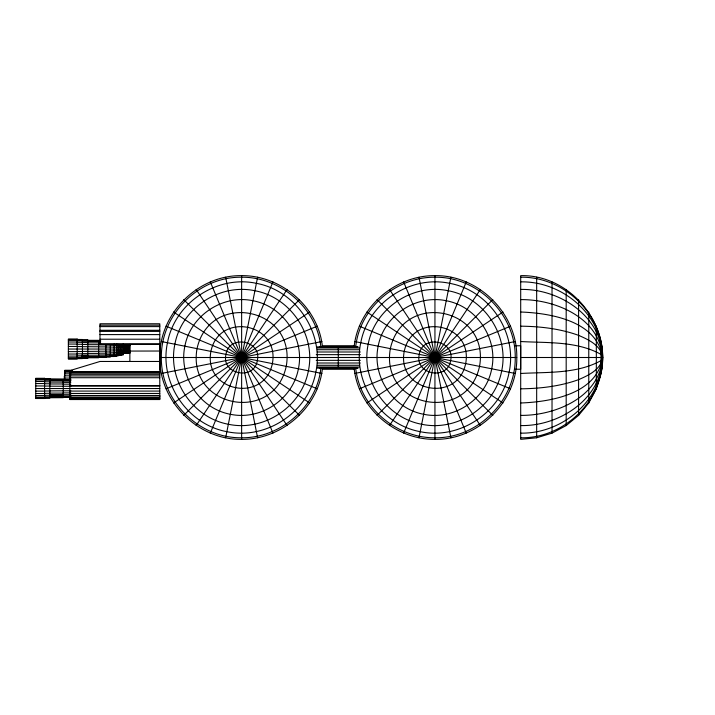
<?xml version="1.0" encoding="UTF-8"?>
<svg xmlns="http://www.w3.org/2000/svg" width="715" height="715" viewBox="0 0 715 715"><rect width="100%" height="100%" fill="white"/><g stroke="black" fill="none" stroke-linecap="round" stroke-linejoin="round"><path stroke-width="1.07" d="M64.305 379.281L64.305 378.485M69.873 379.665L69.873 378.753M99.984 344.398L99.984 343.835L159.776 343.835L159.776 323.761L99.984 323.761L99.984 344.398L159.776 344.398L159.776 343.835M159.776 369.235L159.776 345.765M322.447 368.145C318.452 407.854 281.299 439.716 241.634 439.359C197.858 440.02 159.114 401.276 159.776 357.5C159.114 313.724 197.858 274.98 241.634 275.641C281.299 275.284 318.452 307.146 322.447 346.855M320.892 367.939C316.977 406.889 280.53 438.134 241.634 437.786C198.698 438.429 160.705 400.436 161.349 357.5C160.705 314.564 198.698 276.571 241.634 277.214C280.53 276.866 316.977 308.111 320.892 347.061M354.131 346.855C358.126 307.146 395.279 275.284 434.943 275.641C478.719 274.98 517.454 313.724 516.802 357.5C517.454 401.276 478.719 440.02 434.943 439.359C395.279 439.716 358.126 407.854 354.131 368.145M355.677 347.061C359.6 308.111 396.038 276.866 434.943 277.214C477.879 276.571 515.873 314.564 515.229 357.5C515.873 400.436 477.879 438.429 434.943 437.786C396.038 438.134 359.6 406.889 355.677 367.939M600.984 373.471C611.843 324.878 570.472 274.471 520.699 275.641L520.699 439.359L536.67 437.786L552.025 433.129L566.182 425.568L578.587 415.388L588.767 402.983L596.328 388.826L600.984 373.471L600.984 341.529M520.699 277.214C563.876 276.491 603.12 313.965 602.557 357.5C603.12 401.035 563.876 438.51 520.699 437.786M520.699 281.871C562.097 281.022 602.772 314.707 602.557 357.5C602.772 400.293 562.097 433.978 520.699 433.129M520.699 289.432C559.219 288.61 601.932 315.976 602.557 357.5C601.932 399.024 559.219 426.39 520.699 425.568M520.699 299.612C555.475 299.263 600.144 317.978 602.557 357.5C600.144 397.022 555.475 415.737 520.699 415.388M520.699 312.017C550.916 313.099 597.284 321.089 602.557 357.5C597.284 393.911 550.916 401.901 520.699 402.983M225.663 437.786L257.606 277.214M418.972 437.786L450.915 277.214M520.699 326.174C540.299 326.406 560.06 328.668 578.587 335.353C588.49 339.661 601.127 345.372 602.557 357.5C601.127 369.628 588.49 375.339 578.587 379.647C560.06 386.332 540.299 388.594 520.699 388.826M210.308 433.129L272.96 281.871M403.618 433.129L466.269 281.871M520.699 341.529C547.44 343.03 576.88 341.01 600.984 354.381L602.557 357.5L600.984 360.619C576.88 373.99 547.44 371.97 520.699 373.471M196.151 425.568L287.117 289.432M389.461 425.568L480.417 289.432M183.746 415.388L299.522 299.612M377.055 415.388L492.823 299.612M173.566 402.983L309.702 312.017M366.875 402.983L503.002 312.017M166.005 388.826L317.263 326.174M359.314 388.826L510.573 326.174M161.349 373.471L321.92 341.529M354.649 373.471L515.229 341.529M66.468 380.031L70.812 379.906M99.984 325.182L159.776 325.182M99.984 326.603L159.776 326.603M99.984 330.294L159.776 330.294M99.984 331.385L159.776 331.385M99.984 334.593L159.776 334.593M99.984 339.214L159.776 339.214M68.363 339.419L82.448 339.491L82.448 358.599L68.363 358.671M77.193 339.822L82.448 339.822M82.448 339.911L87.82 339.911L87.82 358.179L77.193 358.269M82.448 340.224L87.82 340.224M68.363 340.411L77.193 340.411M87.82 340.331L98.599 340.331L98.599 357.768L87.82 357.768M81.439 340.626L98.599 340.626M77.193 340.778L82.448 340.778M98.599 340.751L100.654 340.751M82.448 341.135L87.82 341.135M98.599 341.028L100.654 341.028M87.82 341.493L98.599 341.493M98.599 341.859L100.654 341.859M68.363 342.002L77.193 342.002M77.193 342.288L82.448 342.288M82.448 342.583L87.82 342.583M87.82 342.878L98.599 342.878M98.599 343.173L100.654 343.173M68.363 344.067L77.193 344.067M77.193 344.272L82.448 344.272M82.448 344.478L87.82 344.478M87.82 344.684L98.599 344.684M118.851 344.648L120.871 344.648L120.871 355.266L118.851 355.266M98.599 344.898L105.793 344.898L105.793 357.348L98.599 357.348M120.871 344.943L129.88 344.988M105.793 345.104L110.333 345.104L110.333 356.937L105.793 356.937M123.23 345.122L129.88 345.122M110.333 345.309L114.177 345.309M114.177 345.515L116.867 345.515M123.23 345.533L129.88 345.533M116.867 345.729L118.851 345.729M322.411 345.765L354.72 345.765M515.131 345.765L520.699 345.765L520.699 369.235L515.131 369.235M118.851 345.935L120.871 345.935M120.871 346.14L129.88 346.176M68.363 346.462L77.193 346.462M319.551 346.498L357.026 346.498M77.193 346.569L82.448 346.569M82.448 346.686L98.599 346.793M98.599 346.9L105.793 346.9M317.344 346.873L358.126 346.873M105.793 347.007L114.177 347.115M123.23 347.016L129.88 347.016M114.177 347.213L116.867 347.213M116.867 347.329L118.851 347.329M118.851 347.436L123.23 347.544M123.23 347.991L129.88 347.991M317.344 347.973L359.234 347.973M68.363 349.045L129.88 349.045M317.344 349.715L359.234 349.715M123.23 350.1L129.88 350.1M120.871 350.547L123.23 350.547M118.851 350.654L120.871 350.654M116.867 350.761L118.851 350.761M110.333 350.976L116.867 350.877M105.793 351.083L110.333 351.083M123.23 351.074L159.776 351.029M98.599 351.19L105.793 351.19M82.448 351.414L98.599 351.306M77.193 351.521L82.448 351.521M68.363 351.628L77.193 351.628M120.871 351.95L129.88 351.914M317.344 351.995L360.333 351.995M118.851 352.155L120.871 352.155M116.867 352.37L118.851 352.37M114.177 352.584L116.867 352.584M123.23 352.567L129.88 352.567M110.333 352.781L114.177 352.781M105.793 352.987L110.333 352.987M123.23 352.969L129.88 352.969M98.599 353.192L105.793 353.192M120.871 353.156L129.88 353.103M87.82 353.407L98.599 353.407M118.851 353.442L120.871 353.442M82.448 353.612L87.82 353.612M77.193 353.818L82.448 353.818M116.867 353.737L118.851 353.737M68.363 354.032L77.193 354.032M114.177 354.041L116.867 354.041M120.871 354.077L123.23 354.077M110.333 354.327L114.177 354.327M118.851 354.434L120.871 354.434M105.793 354.622L110.333 354.622M120.871 354.658L123.23 354.658M316.245 354.649L360.333 354.649M116.867 354.792L118.851 354.792M120.871 354.855L123.23 354.855L123.23 344.013M98.599 354.917L105.793 354.917M114.177 355.167L116.867 355.167M118.851 355.06L120.871 355.06M81.439 355.212L98.599 355.212M116.867 355.462L118.851 355.462M82.448 355.507L87.82 355.507M110.333 355.516L114.177 355.516M116.867 355.686L118.851 355.686L118.851 344.353M77.193 355.802L82.448 355.802M105.793 355.873L110.333 355.873M114.177 355.873L116.867 355.873M68.363 356.097L77.193 356.097M114.177 356.115L116.867 356.115L116.867 344.049M98.599 356.231L105.793 356.231M110.333 356.267L114.177 356.267M81.439 356.597L98.599 356.597M110.333 356.517L114.177 356.517L114.177 344.049M105.793 356.66L110.333 356.66M82.448 356.955L87.82 356.955M98.599 357.062L105.793 357.062M77.193 357.312L82.448 357.312M87.82 357.464L98.599 357.464M159.776 357.5L516.802 357.5M520.699 357.5L602.557 357.5M68.363 357.679L77.193 357.679M82.448 357.866L87.82 357.866M316.245 360.351L360.333 360.351M159.776 361.468L99.984 361.468L71.822 370.021L71.822 372.175M317.344 363.006L360.333 363.006M317.344 365.285L359.234 365.285M317.344 367.027L359.234 367.027M317.344 368.127L358.126 368.127M319.551 368.502L357.026 368.502M322.411 369.235L354.72 369.235M71.822 370.361L64.734 370.361L64.734 380.407M64.734 370.442L71.822 370.433M64.734 370.665L71.822 370.71M64.734 371.022L71.822 371.022M159.776 371.532L69.873 371.532L69.873 372.023L159.776 372.023M64.734 372.175L70.803 372.175M69.873 372.971L159.776 372.971M64.734 373.82L70.803 373.82M159.776 374.294L69.873 374.294L69.873 375.911L159.776 375.911M64.734 375.831L70.803 375.831M69.873 377.717L159.776 377.717M64.734 378.074L70.803 378.074M35.75 378.575L44.571 378.575M44.571 378.709L49.836 378.709L49.836 398.085L35.75 398.166M35.75 378.914L49.836 378.986M44.571 379.039L63.26 379.129L63.26 397.674L44.571 397.763M44.571 379.316L63.26 379.406M49.836 379.719L63.26 379.719M50.068 379.844L70.812 379.817M35.75 379.906L44.571 379.906M63.26 380.121L70.812 380.121M44.571 380.264L49.836 380.264M49.836 380.63L63.26 380.63M63.26 380.988L70.812 380.988M35.75 381.488L44.571 381.488M44.571 381.783L49.836 381.783M49.836 382.078L63.26 382.078M63.26 382.373L70.812 382.373M35.75 383.553L44.571 383.553M44.571 383.767L49.836 383.767M49.836 383.973L63.26 383.973M63.26 384.178L70.812 384.178M69.873 385.626L159.776 385.626M35.75 385.957L44.571 385.957M69.873 386.002L159.776 386.002M44.571 386.064L49.836 386.064M49.836 386.171L70.812 386.279M35.75 388.54L159.776 388.54M49.836 390.899L70.812 390.792M44.571 391.007L49.836 391.007M35.75 391.114L44.571 391.114M69.873 391.078L159.776 391.078M63.26 392.901L70.812 392.901M49.836 393.107L63.26 393.107M44.571 393.313L49.836 393.313M69.873 393.447L159.776 393.447M35.75 393.518L44.571 393.518M50.068 394.707L70.812 394.707M49.836 395.002L63.26 395.002M44.571 395.288L49.836 395.288M69.873 395.475L159.776 395.475L159.776 397.04L69.873 397.04M35.75 395.583L44.571 395.583M50.068 396.092L70.812 396.092M49.836 396.45L63.26 396.45M44.571 396.807L49.836 396.807M63.26 396.959L70.812 396.959M35.75 397.174L44.571 397.174M50.068 397.254L70.812 397.254M49.836 397.361L63.26 397.397M69.873 398.014L159.776 398.067M35.75 398.228L44.571 398.228M69.873 398.353L159.776 398.353M69.873 399.167L159.776 399.167M354.649 341.529L515.229 373.471M161.349 341.529L321.92 373.471M359.314 326.174L510.573 388.826M166.005 326.174L317.263 388.826M366.875 312.017L503.002 402.983M173.566 312.017L309.702 402.983M377.055 299.612L492.823 415.388M183.746 299.612L299.522 415.388M389.461 289.432L480.417 425.568M196.151 289.432L287.117 425.568M403.618 281.871L466.269 433.129M210.308 281.871L272.96 433.129M418.972 277.214L450.915 437.786M225.663 277.214L257.606 437.786M596.328 326.174L596.328 388.826M588.767 312.017L588.767 402.983M578.587 299.612L578.587 415.388M566.182 289.432L566.182 425.568M552.025 281.871L552.025 433.129M536.67 277.214L536.67 437.786M434.943 275.641L434.943 439.359M338.284 346.498L338.284 368.502M241.634 275.641L241.634 439.359M159.776 344.398L159.776 399.542L69.873 399.542L69.873 371.523M129.88 344.398L129.88 361.468M64.305 376.144L64.305 380.094M167.462 342.744C158.971 382.293 187.098 424.379 226.878 431.672C266.427 440.163 308.514 412.037 315.816 372.256C324.297 332.707 296.171 290.621 256.39 283.328C216.842 274.837 174.755 302.963 167.462 342.744M174.88 344.219C167.239 379.817 192.549 417.694 228.353 424.254C263.951 431.896 301.828 406.585 308.388 370.781C316.03 335.183 290.719 297.306 254.915 290.746C219.317 283.104 181.44 308.415 174.88 344.219M184.863 346.203C178.366 376.474 199.896 408.685 230.346 414.271C260.609 420.769 292.819 399.247 298.405 368.797C304.903 338.526 283.381 306.315 252.931 300.729C222.66 294.231 190.449 315.753 184.863 346.203M197.027 348.625C186.651 407.479 273.309 424.719 286.241 366.375C296.618 307.522 209.96 290.281 197.027 348.625M210.907 351.387C203.185 391.641 264.094 403.761 272.361 363.613C280.083 323.359 219.174 311.24 210.907 351.387M225.976 354.381C221.105 374.374 254.138 380.943 257.302 360.619C262.164 340.626 229.131 334.057 225.976 354.381M360.762 342.744C352.281 382.293 380.398 424.379 420.188 431.672C459.736 440.163 501.823 412.037 509.116 372.256C517.597 332.707 489.48 290.621 449.699 283.328C410.151 274.837 368.064 302.963 360.762 342.744M368.18 344.219C360.548 379.817 385.859 417.694 421.662 424.254C457.251 431.896 495.129 406.585 501.698 370.781C509.33 335.183 484.028 297.306 448.216 290.746C412.627 283.104 374.749 308.415 368.18 344.219M378.172 346.203C371.675 376.474 393.196 408.685 423.646 414.271C453.918 420.769 486.128 399.247 491.714 368.797C498.203 338.526 476.682 306.315 446.231 300.729C415.96 294.231 383.749 315.753 378.172 346.203M390.336 348.625C379.951 407.479 466.618 424.719 479.55 366.375C489.927 307.522 403.269 290.281 390.336 348.625M404.216 351.387C396.485 391.641 457.403 403.761 465.662 363.613C473.393 323.359 412.483 311.24 404.216 351.387M419.276 354.381C414.414 374.374 447.447 380.943 450.602 360.619C455.464 340.626 422.431 334.057 419.276 354.381M77.193 339.08L68.363 339.08L68.363 359.01L77.193 359.01L77.193 339.08M44.571 378.298L35.75 378.298L35.75 398.505L44.571 398.505L44.571 378.298"/></g></svg>
